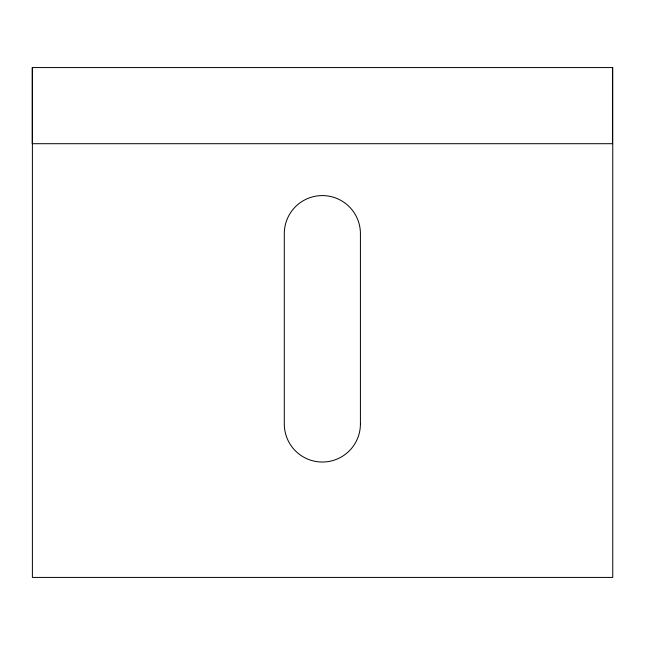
<?xml version="1.0" encoding="UTF-8"?>
<svg xmlns="http://www.w3.org/2000/svg" width="645" height="645" viewBox="0 0 645 645"><rect width="100%" height="100%" fill="white"/><g stroke="black" fill="none" stroke-linecap="round" stroke-linejoin="round"><path stroke-width="0.97" d="M612.46 67.572L612.46 143.698L32.25 143.698L32.25 67.572L612.75 67.572L612.75 577.428L32.395 577.428L32.395 67.572M360.418 423.975L360.418 233.643A38.063 38.063 0 0 0 322.355 195.58A38.063 38.063 0 0 0 284.292 233.643L284.292 423.975A38.063 38.063 0 0 0 322.355 462.038A38.063 38.063 0 0 0 360.418 423.975"/></g></svg>
